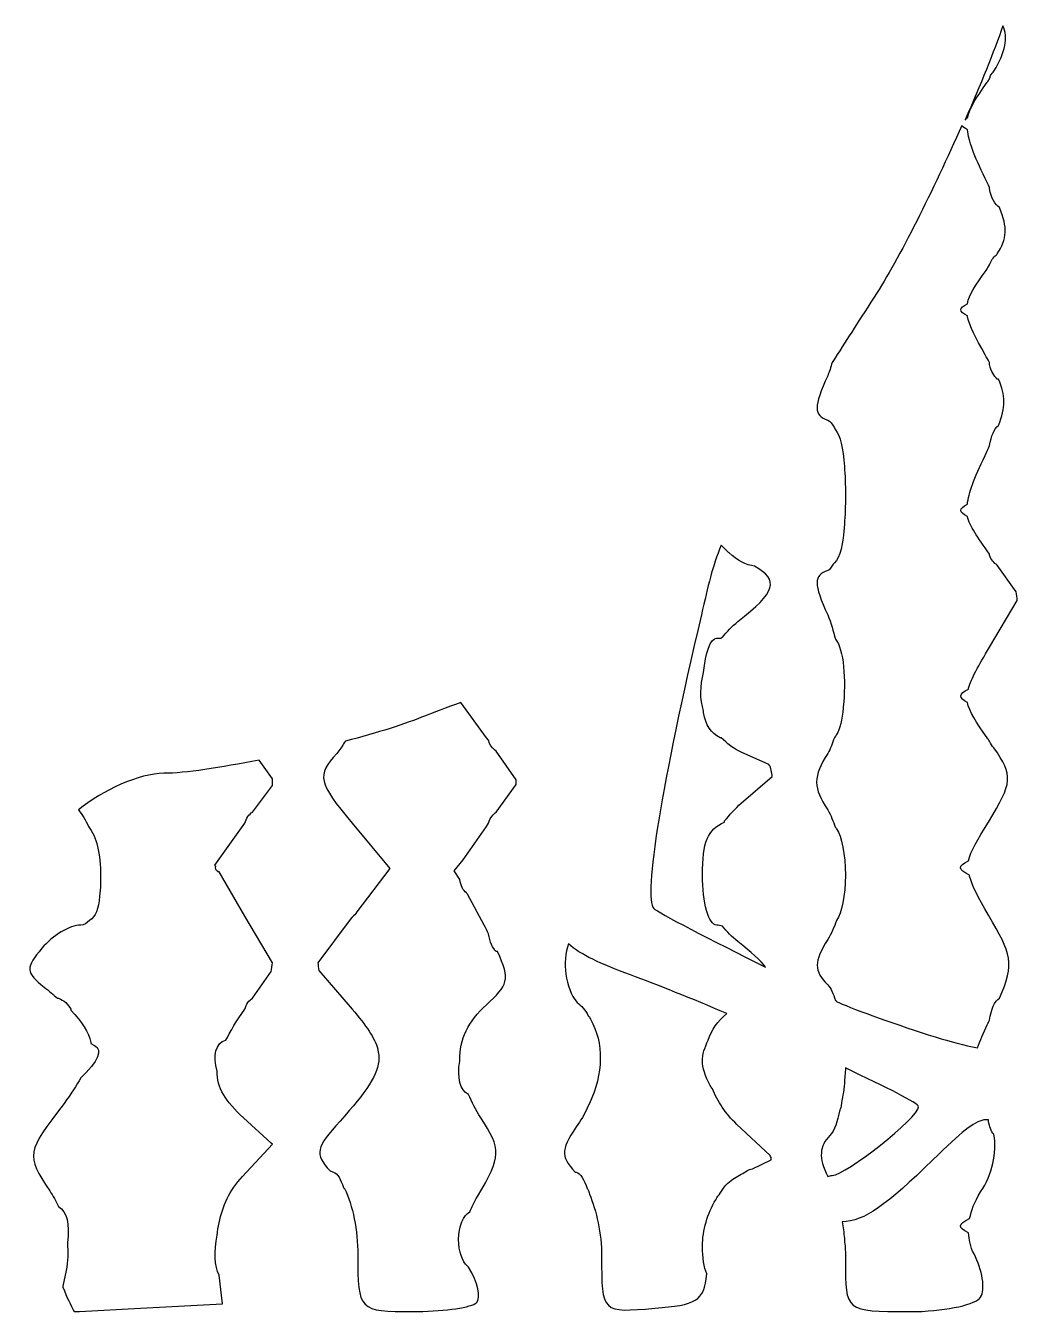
# Model space of a CAD drawing. Header units: centimetres. Extents: x -3.5 to 3.3, y -5.7 to 5.6.
# Drawn here: x -0.779 to -0.04, y 1.819 to 2.78 of the extents above; entities that cross this region are included whole.
import ezdxf

# ---------------------------------------------------------------- set-up
doc = ezdxf.new("R2010")
doc.units = ezdxf.units.CM
doc.header["$MEASUREMENT"] = 0
doc.layers.add('Layer 1', color=7, linetype='Continuous')

msp = doc.modelspace()

# ---------------------------------------------------------------- linework, layer by layer
at = {"layer": 'Layer 1'}
for points, knots in [([(-0.05044, 2.77978), (-0.04641, 2.77115), (-0.04833, 2.7603), (-0.05705, 2.74588), (-0.05705, 2.74588), (-0.05788, 2.74491), (-0.05894, 2.74384), (-0.05953, 2.74257), (-0.05953, 2.74257), (-0.06002, 2.74182), (-0.05984, 2.74086), (-0.06036, 2.74009), (-0.06036, 2.74009), (-0.06097, 2.7392), (-0.06136, 2.73853), (-0.06201, 2.73761), (-0.06201, 2.73761), (-0.07042, 2.7258), (-0.07525, 2.71828), (-0.07689, 2.71115), (-0.07689, 2.71115), (-0.0778, 2.71066), (-0.0779, 2.70994), (-0.07855, 2.7095), (-0.07855, 2.7095), (-0.06729, 2.73521), (-0.05684, 2.76074), (-0.05044, 2.77978)], [0, 0, 0, 0, 0.125, 0.125, 0.125, 0.125, 0.25, 0.25, 0.25, 0.25, 0.375, 0.375, 0.375, 0.375, 0.5, 0.5, 0.5, 0.5, 0.625, 0.625, 0.625, 0.625, 0.75, 0.75, 0.75, 0.75, 1, 1, 1, 1]), ([(-0.08103, 2.70536), (-0.08034, 2.70437), (-0.07913, 2.70327), (-0.07689, 2.70206), (-0.07689, 2.70206), (-0.07578, 2.69378), (-0.07217, 2.68328), (-0.06367, 2.66568), (-0.06367, 2.66568), (-0.0623, 2.66286), (-0.06153, 2.66153), (-0.06036, 2.65906), (-0.06036, 2.65906), (-0.06033, 2.65882), (-0.06041, 2.65847), (-0.06036, 2.65824), (-0.06036, 2.65824), (-0.05907, 2.65088), (-0.05617, 2.64619), (-0.05292, 2.64418), (-0.05292, 2.64418), (-0.0466, 2.62879), (-0.04749, 2.62088), (-0.05457, 2.60945), (-0.05457, 2.60945), (-0.05476, 2.60917), (-0.05521, 2.60891), (-0.0554, 2.60863), (-0.0554, 2.60863), (-0.05752, 2.60699), (-0.05941, 2.60435), (-0.06036, 2.60118), (-0.06036, 2.60118), (-0.0614, 2.59973), (-0.06165, 2.59868), (-0.06284, 2.59705), (-0.06284, 2.59705), (-0.07112, 2.58569), (-0.07567, 2.57901), (-0.07689, 2.57225), (-0.07689, 2.57225), (-0.08334, 2.56876), (-0.08334, 2.56664), (-0.07689, 2.56315), (-0.07689, 2.56315), (-0.07684, 2.56288), (-0.07697, 2.5626), (-0.07689, 2.56232), (-0.07689, 2.56232), (-0.07513, 2.55562), (-0.07081, 2.547), (-0.06367, 2.53421), (-0.06367, 2.53421), (-0.06231, 2.53178), (-0.06152, 2.53056), (-0.06036, 2.52842), (-0.06036, 2.52842), (-0.06028, 2.52792), (-0.06046, 2.52726), (-0.06036, 2.52677), (-0.06036, 2.52677), (-0.05927, 2.52188), (-0.05712, 2.5181), (-0.05457, 2.51602), (-0.05457, 2.51602), (-0.05452, 2.51592), (-0.05379, 2.51613), (-0.05374, 2.51602), (-0.05374, 2.51602), (-0.04806, 2.50345), (-0.04834, 2.49517), (-0.05374, 2.4813), (-0.05374, 2.4813), (-0.05673, 2.47901), (-0.05914, 2.47333), (-0.06036, 2.46641), (-0.06036, 2.46641), (-0.06165, 2.46368), (-0.06213, 2.46214), (-0.06367, 2.45897), (-0.06367, 2.45897), (-0.07207, 2.44159), (-0.07595, 2.43093), (-0.07689, 2.42259), (-0.07689, 2.42259), (-0.08334, 2.4191), (-0.08334, 2.41699), (-0.07689, 2.4135), (-0.07689, 2.4135), (-0.07498, 2.4061), (-0.06946, 2.39817), (-0.06036, 2.38538), (-0.06036, 2.38538), (-0.06031, 2.38515), (-0.06044, 2.38478), (-0.06036, 2.38456), (-0.06036, 2.38456), (-0.05927, 2.38094), (-0.05712, 2.37865), (-0.05457, 2.37712), (-0.05457, 2.37712), (-0.05457, 2.37712), (-0.04051, 2.35727), (-0.04051, 2.35727), (-0.04051, 2.35727), (-0.04025, 2.35522), (-0.03974, 2.35289), (-0.03969, 2.35066), (-0.03969, 2.35066), (-0.03969, 2.35066), (-0.06036, 2.31593), (-0.06036, 2.31593), (-0.06036, 2.31593), (-0.06872, 2.30175), (-0.0739, 2.29247), (-0.07607, 2.28534), (-0.07607, 2.28534), (-0.07615, 2.28506), (-0.07599, 2.28478), (-0.07607, 2.28451), (-0.07607, 2.28451), (-0.08329, 2.28079), (-0.0836, 2.27822), (-0.07689, 2.27459), (-0.07689, 2.27459), (-0.07546, 2.26775), (-0.07055, 2.26012), (-0.06201, 2.24813), (-0.06201, 2.24813), (-0.06127, 2.2471), (-0.06104, 2.24662), (-0.06036, 2.24565), (-0.06036, 2.24565), (-0.05968, 2.24339), (-0.05837, 2.24224), (-0.05705, 2.24069), (-0.05705, 2.24069), (-0.04256, 2.21958), (-0.0431, 2.21504), (-0.06118, 2.18529), (-0.06118, 2.18529), (-0.06941, 2.17177), (-0.07455, 2.16365), (-0.07607, 2.15635), (-0.07607, 2.15635), (-0.08425, 2.15221), (-0.08393, 2.14986), (-0.07524, 2.14561), (-0.07524, 2.14561), (-0.07516, 2.14533), (-0.07532, 2.14505), (-0.07524, 2.14478), (-0.07524, 2.14478), (-0.07326, 2.13771), (-0.06898, 2.12906), (-0.06118, 2.11584), (-0.06118, 2.11584), (-0.044, 2.08671), (-0.04133, 2.08), (-0.05292, 2.05383), (-0.05292, 2.05383), (-0.05648, 2.05163), (-0.05924, 2.04569), (-0.06036, 2.03729), (-0.06036, 2.03729), (-0.061, 2.03596), (-0.06133, 2.0354), (-0.06201, 2.03398), (-0.06201, 2.03398), (-0.06493, 2.02793), (-0.06727, 2.022), (-0.06945, 2.01662), (-0.06945, 2.01662), (-0.07916, 2.01881), (-0.08907, 2.02116), (-0.10087, 2.02489), (-0.10087, 2.02489), (-0.12829, 2.03354), (-0.16079, 2.04509), (-0.17281, 2.05052), (-0.17281, 2.05052), (-0.17321, 2.0507), (-0.17405, 2.05116), (-0.17446, 2.05135), (-0.17446, 2.05135), (-0.17471, 2.05146), (-0.17504, 2.05206), (-0.17529, 2.05217), (-0.17529, 2.05217), (-0.17706, 2.05725), (-0.17857, 2.06125), (-0.18107, 2.06375), (-0.18107, 2.06375), (-0.1914, 2.07408), (-0.1914, 2.08111), (-0.18107, 2.09765), (-0.18107, 2.09765), (-0.17842, 2.1019), (-0.17627, 2.1068), (-0.17446, 2.11171), (-0.17446, 2.11171), (-0.17063, 2.1174), (-0.16785, 2.13018), (-0.16785, 2.14561), (-0.16785, 2.14561), (-0.16785, 2.16103), (-0.17063, 2.17464), (-0.17446, 2.18033), (-0.17446, 2.18033), (-0.17474, 2.18075), (-0.175, 2.18083), (-0.17529, 2.18116), (-0.17529, 2.18116), (-0.17706, 2.1858), (-0.17854, 2.19033), (-0.18107, 2.19439), (-0.18107, 2.19439), (-0.18635, 2.20283), (-0.18934, 2.20867), (-0.18934, 2.21506), (-0.18934, 2.21506), (-0.18934, 2.22145), (-0.18635, 2.22811), (-0.18107, 2.23656), (-0.18107, 2.23656), (-0.17883, 2.24015), (-0.17776, 2.24415), (-0.17611, 2.24813), (-0.17611, 2.24813), (-0.17575, 2.24901), (-0.1748, 2.24972), (-0.17446, 2.25061), (-0.17446, 2.25061), (-0.17194, 2.25455), (-0.17047, 2.26189), (-0.1695, 2.27046), (-0.1695, 2.27046), (-0.16947, 2.27072), (-0.16953, 2.27102), (-0.1695, 2.27128), (-0.1695, 2.27128), (-0.16742, 2.29063), (-0.16894, 2.3149), (-0.17529, 2.32172), (-0.17529, 2.32172), (-0.17713, 2.32771), (-0.17836, 2.33396), (-0.18107, 2.33991), (-0.18107, 2.33991), (-0.19159, 2.36299), (-0.19159, 2.36948), (-0.18107, 2.37298), (-0.18107, 2.37298), (-0.17929, 2.37358), (-0.17841, 2.37559), (-0.17694, 2.37794), (-0.17694, 2.37794), (-0.1767, 2.37813), (-0.17634, 2.37855), (-0.17611, 2.37877), (-0.17611, 2.37877), (-0.17186, 2.38288), (-0.16961, 2.39241), (-0.16867, 2.40771), (-0.16867, 2.40771), (-0.16806, 2.41423), (-0.16785, 2.42132), (-0.16785, 2.42921), (-0.16785, 2.42921), (-0.16785, 2.43709), (-0.16806, 2.44418), (-0.16867, 2.4507), (-0.16867, 2.4507), (-0.16954, 2.46496), (-0.17158, 2.47359), (-0.17529, 2.47799), (-0.17529, 2.47799), (-0.17565, 2.47842), (-0.17572, 2.47928), (-0.17611, 2.47964), (-0.17611, 2.47964), (-0.17773, 2.48256), (-0.17905, 2.48476), (-0.18107, 2.48543), (-0.18107, 2.48543), (-0.19159, 2.48893), (-0.19159, 2.49542), (-0.18107, 2.5185), (-0.18107, 2.5185), (-0.17982, 2.52126), (-0.17877, 2.52499), (-0.17777, 2.52842), (-0.17777, 2.52842), (-0.16712, 2.54479), (-0.16004, 2.5562), (-0.14635, 2.57721), (-0.14635, 2.57721), (-0.12753, 2.60608), (-0.10237, 2.65708), (-0.08103, 2.70536)], [0, 0, 0, 0, 0.013158, 0.013158, 0.013158, 0.013158, 0.026316, 0.026316, 0.026316, 0.026316, 0.039474, 0.039474, 0.039474, 0.039474, 0.052632, 0.052632, 0.052632, 0.052632, 0.065789, 0.065789, 0.065789, 0.065789, 0.078947, 0.078947, 0.078947, 0.078947, 0.092105, 0.092105, 0.092105, 0.092105, 0.105263, 0.105263, 0.105263, 0.105263, 0.118421, 0.118421, 0.118421, 0.118421, 0.131579, 0.131579, 0.131579, 0.131579, 0.144737, 0.144737, 0.144737, 0.144737, 0.157895, 0.157895, 0.157895, 0.157895, 0.171053, 0.171053, 0.171053, 0.171053, 0.184211, 0.184211, 0.184211, 0.184211, 0.197368, 0.197368, 0.197368, 0.197368, 0.210526, 0.210526, 0.210526, 0.210526, 0.223684, 0.223684, 0.223684, 0.223684, 0.236842, 0.236842, 0.236842, 0.236842, 0.25, 0.25, 0.25, 0.25, 0.263158, 0.263158, 0.263158, 0.263158, 0.276316, 0.276316, 0.276316, 0.276316, 0.289474, 0.289474, 0.289474, 0.289474, 0.302632, 0.302632, 0.302632, 0.302632, 0.315789, 0.315789, 0.315789, 0.315789, 0.328947, 0.328947, 0.328947, 0.328947, 0.342105, 0.342105, 0.342105, 0.342105, 0.355263, 0.355263, 0.355263, 0.355263, 0.368421, 0.368421, 0.368421, 0.368421, 0.381579, 0.381579, 0.381579, 0.381579, 0.394737, 0.394737, 0.394737, 0.394737, 0.407895, 0.407895, 0.407895, 0.407895, 0.421053, 0.421053, 0.421053, 0.421053, 0.434211, 0.434211, 0.434211, 0.434211, 0.447368, 0.447368, 0.447368, 0.447368, 0.460526, 0.460526, 0.460526, 0.460526, 0.473684, 0.473684, 0.473684, 0.473684, 0.486842, 0.486842, 0.486842, 0.486842, 0.5, 0.5, 0.5, 0.5, 0.513158, 0.513158, 0.513158, 0.513158, 0.526316, 0.526316, 0.526316, 0.526316, 0.539474, 0.539474, 0.539474, 0.539474, 0.552632, 0.552632, 0.552632, 0.552632, 0.565789, 0.565789, 0.565789, 0.565789, 0.578947, 0.578947, 0.578947, 0.578947, 0.592105, 0.592105, 0.592105, 0.592105, 0.605263, 0.605263, 0.605263, 0.605263, 0.618421, 0.618421, 0.618421, 0.618421, 0.631579, 0.631579, 0.631579, 0.631579, 0.644737, 0.644737, 0.644737, 0.644737, 0.657895, 0.657895, 0.657895, 0.657895, 0.671053, 0.671053, 0.671053, 0.671053, 0.684211, 0.684211, 0.684211, 0.684211, 0.697368, 0.697368, 0.697368, 0.697368, 0.710526, 0.710526, 0.710526, 0.710526, 0.723684, 0.723684, 0.723684, 0.723684, 0.736842, 0.736842, 0.736842, 0.736842, 0.75, 0.75, 0.75, 0.75, 0.763158, 0.763158, 0.763158, 0.763158, 0.776316, 0.776316, 0.776316, 0.776316, 0.789474, 0.789474, 0.789474, 0.789474, 0.802632, 0.802632, 0.802632, 0.802632, 0.815789, 0.815789, 0.815789, 0.815789, 0.828947, 0.828947, 0.828947, 0.828947, 0.842105, 0.842105, 0.842105, 0.842105, 0.855263, 0.855263, 0.855263, 0.855263, 0.868421, 0.868421, 0.868421, 0.868421, 0.881579, 0.881579, 0.881579, 0.881579, 0.894737, 0.894737, 0.894737, 0.894737, 0.907895, 0.907895, 0.907895, 0.907895, 0.921053, 0.921053, 0.921053, 0.921053, 0.934211, 0.934211, 0.934211, 0.934211, 0.947368, 0.947368, 0.947368, 0.947368, 0.960526, 0.960526, 0.960526, 0.960526, 0.973684, 0.973684, 0.973684, 0.973684, 1, 1, 1, 1]), ([(-0.26045, 2.392), (-0.25891, 2.39028), (-0.25738, 2.38848), (-0.25549, 2.38704), (-0.25549, 2.38704), (-0.25521, 2.38677), (-0.25494, 2.38647), (-0.25466, 2.38621), (-0.25466, 2.38621), (-0.24871, 2.38067), (-0.24193, 2.37717), (-0.23564, 2.37629), (-0.23564, 2.37629), (-0.21692, 2.36588), (-0.21982, 2.35715), (-0.24805, 2.33495), (-0.24805, 2.33495), (-0.25248, 2.33146), (-0.25626, 2.32731), (-0.25962, 2.32337), (-0.25962, 2.32337), (-0.25991, 2.32329), (-0.26017, 2.3226), (-0.26045, 2.32255), (-0.26045, 2.32255), (-0.26144, 2.32236), (-0.26285, 2.32255), (-0.26376, 2.32255), (-0.26376, 2.32255), (-0.26885, 2.32255), (-0.2722, 2.31153), (-0.27368, 2.29691), (-0.27368, 2.29691), (-0.2763, 2.28699), (-0.2765, 2.27711), (-0.27368, 2.26798), (-0.27368, 2.26798), (-0.27365, 2.26776), (-0.2737, 2.26736), (-0.27368, 2.26715), (-0.27368, 2.26715), (-0.2721, 2.25717), (-0.26834, 2.25205), (-0.26128, 2.24813), (-0.26128, 2.24813), (-0.26114, 2.248), (-0.26058, 2.24826), (-0.26045, 2.24813), (-0.26045, 2.24813), (-0.25625, 2.24415), (-0.25151, 2.24009), (-0.24557, 2.23738), (-0.24557, 2.23738), (-0.24557, 2.23738), (-0.2249, 2.22829), (-0.2249, 2.22829), (-0.2249, 2.22829), (-0.22313, 2.22549), (-0.22283, 2.22243), (-0.22242, 2.21919), (-0.22242, 2.21919), (-0.22242, 2.21919), (-0.24557, 2.19935), (-0.24557, 2.19935), (-0.24557, 2.19935), (-0.25027, 2.1953), (-0.25441, 2.19043), (-0.25797, 2.18612), (-0.25797, 2.18612), (-0.25813, 2.18593), (-0.25781, 2.18548), (-0.25797, 2.18529), (-0.25797, 2.18529), (-0.27086, 2.17955), (-0.27451, 2.17052), (-0.27451, 2.14561), (-0.27451, 2.14561), (-0.27451, 2.12515), (-0.27005, 2.1084), (-0.26376, 2.1084), (-0.26376, 2.1084), (-0.26259, 2.1084), (-0.26092, 2.10789), (-0.25962, 2.10757), (-0.25962, 2.10757), (-0.25627, 2.10364), (-0.25256, 2.09955), (-0.24805, 2.096), (-0.24805, 2.096), (-0.238, 2.08809), (-0.23117, 2.08215), (-0.22738, 2.07698), (-0.22738, 2.07698), (-0.2674, 2.09677), (-0.3082, 2.11799), (-0.31089, 2.1208), (-0.31089, 2.1208), (-0.31897, 2.12925), (-0.30453, 2.21574), (-0.27533, 2.33991), (-0.27533, 2.33991), (-0.27011, 2.36209), (-0.26729, 2.37584), (-0.26045, 2.392)], [0, 0, 0, 0, 0.037037, 0.037037, 0.037037, 0.037037, 0.074074, 0.074074, 0.074074, 0.074074, 0.111111, 0.111111, 0.111111, 0.111111, 0.148148, 0.148148, 0.148148, 0.148148, 0.185185, 0.185185, 0.185185, 0.185185, 0.222222, 0.222222, 0.222222, 0.222222, 0.259259, 0.259259, 0.259259, 0.259259, 0.296296, 0.296296, 0.296296, 0.296296, 0.333333, 0.333333, 0.333333, 0.333333, 0.37037, 0.37037, 0.37037, 0.37037, 0.407407, 0.407407, 0.407407, 0.407407, 0.444444, 0.444444, 0.444444, 0.444444, 0.481481, 0.481481, 0.481481, 0.481481, 0.518519, 0.518519, 0.518519, 0.518519, 0.555556, 0.555556, 0.555556, 0.555556, 0.592593, 0.592593, 0.592593, 0.592593, 0.62963, 0.62963, 0.62963, 0.62963, 0.666667, 0.666667, 0.666667, 0.666667, 0.703704, 0.703704, 0.703704, 0.703704, 0.740741, 0.740741, 0.740741, 0.740741, 0.777778, 0.777778, 0.777778, 0.777778, 0.814815, 0.814815, 0.814815, 0.814815, 0.851852, 0.851852, 0.851852, 0.851852, 0.888889, 0.888889, 0.888889, 0.888889, 0.925926, 0.925926, 0.925926, 0.925926, 1, 1, 1, 1]), ([(-0.45475, 2.27459), (-0.45475, 2.27459), (-0.43574, 2.24813), (-0.43574, 2.24813), (-0.43574, 2.24813), (-0.43574, 2.24813), (-0.43408, 2.24648), (-0.43408, 2.24648), (-0.43408, 2.24648), (-0.43408, 2.24648), (-0.43326, 2.244), (-0.43326, 2.244), (-0.43326, 2.244), (-0.4321, 2.24136), (-0.43025, 2.23946), (-0.42829, 2.23821), (-0.42829, 2.23821), (-0.42829, 2.23821), (-0.41341, 2.21671), (-0.41341, 2.21671), (-0.41341, 2.21671), (-0.41339, 2.21614), (-0.41341, 2.21564), (-0.41341, 2.21506), (-0.41341, 2.21506), (-0.41341, 2.21448), (-0.41339, 2.21398), (-0.41341, 2.2134), (-0.41341, 2.2134), (-0.41341, 2.2134), (-0.42829, 2.19273), (-0.42829, 2.19273), (-0.42829, 2.19273), (-0.43085, 2.19111), (-0.433, 2.1883), (-0.43408, 2.18447), (-0.43408, 2.18447), (-0.43408, 2.18447), (-0.43574, 2.18199), (-0.43574, 2.18199), (-0.43574, 2.18199), (-0.43574, 2.18199), (-0.4531, 2.15718), (-0.4531, 2.15718), (-0.4531, 2.15718), (-0.4531, 2.15718), (-0.45971, 2.14891), (-0.45971, 2.14891), (-0.45971, 2.14891), (-0.45971, 2.14891), (-0.45558, 2.1423), (-0.45558, 2.1423), (-0.45558, 2.1423), (-0.45487, 2.13783), (-0.45325, 2.13452), (-0.45062, 2.13238), (-0.45062, 2.13238), (-0.45032, 2.13214), (-0.45011, 2.13175), (-0.44979, 2.13155), (-0.44979, 2.13155), (-0.44979, 2.13155), (-0.43739, 2.1084), (-0.43739, 2.1084), (-0.43739, 2.1084), (-0.4359, 2.1056), (-0.43537, 2.10422), (-0.43408, 2.10178), (-0.43408, 2.10178), (-0.43311, 2.09596), (-0.4311, 2.09094), (-0.42829, 2.08855), (-0.42829, 2.08855), (-0.42824, 2.08848), (-0.42751, 2.08863), (-0.42747, 2.08855), (-0.42747, 2.08855), (-0.41749, 2.06769), (-0.41984, 2.06325), (-0.43574, 2.04887), (-0.43574, 2.04887), (-0.44911, 2.03677), (-0.45593, 2.02286), (-0.45558, 2.00753), (-0.45558, 2.00753), (-0.45563, 2.00726), (-0.45553, 2.00695), (-0.45558, 2.0067), (-0.45558, 2.0067), (-0.45758, 1.9947), (-0.4555, 1.98473), (-0.44896, 1.98189), (-0.44896, 1.98189), (-0.44647, 1.97627), (-0.44382, 1.97056), (-0.43987, 1.96453), (-0.43987, 1.96453), (-0.42428, 1.94074), (-0.42452, 1.93601), (-0.44235, 1.90583), (-0.44235, 1.90583), (-0.44496, 1.90142), (-0.44632, 1.89788), (-0.44814, 1.89425), (-0.44814, 1.89425), (-0.45282, 1.89198), (-0.45641, 1.88361), (-0.45641, 1.87358), (-0.45641, 1.87358), (-0.45641, 1.86477), (-0.45362, 1.85699), (-0.44979, 1.85374), (-0.44979, 1.85374), (-0.44958, 1.8534), (-0.44918, 1.85325), (-0.44896, 1.85291), (-0.44896, 1.85291), (-0.4421, 1.84191), (-0.43961, 1.83002), (-0.44318, 1.82645), (-0.44318, 1.82645), (-0.44656, 1.82307), (-0.46585, 1.82013), (-0.487, 1.81984), (-0.487, 1.81984), (-0.487, 1.81984), (-0.49031, 1.81984), (-0.49031, 1.81984), (-0.49031, 1.81984), (-0.53084, 1.81984), (-0.53165, 1.82047), (-0.53165, 1.86201), (-0.53165, 1.86201), (-0.53165, 1.88037), (-0.53526, 1.89925), (-0.54157, 1.91161), (-0.54157, 1.91161), (-0.54175, 1.912), (-0.5422, 1.91207), (-0.5424, 1.91244), (-0.5424, 1.91244), (-0.54443, 1.91851), (-0.54657, 1.92293), (-0.54984, 1.92402), (-0.54984, 1.92402), (-0.55069, 1.9243), (-0.55151, 1.92445), (-0.55232, 1.92484), (-0.55232, 1.92484), (-0.56419, 1.93754), (-0.5626, 1.94234), (-0.54488, 1.96205), (-0.54488, 1.96205), (-0.52522, 1.98391), (-0.51599, 1.99693), (-0.51594, 2.00918), (-0.51594, 2.00918), (-0.51594, 2.00946), (-0.51593, 2.00973), (-0.51594, 2.01001), (-0.51594, 2.01001), (-0.51588, 2.01167), (-0.51607, 2.01317), (-0.51676, 2.01497), (-0.51676, 2.01497), (-0.51682, 2.01521), (-0.51671, 2.01556), (-0.51676, 2.01579), (-0.51676, 2.01579), (-0.51902, 2.02422), (-0.52539, 2.03321), (-0.53578, 2.04556), (-0.53578, 2.04556), (-0.53578, 2.04556), (-0.56059, 2.0745), (-0.56059, 2.0745), (-0.56059, 2.0745), (-0.5612, 2.07639), (-0.56101, 2.07847), (-0.56141, 2.08029), (-0.56141, 2.08029), (-0.56141, 2.08029), (-0.53743, 2.11253), (-0.53743, 2.11253), (-0.53743, 2.11253), (-0.53743, 2.11253), (-0.53578, 2.11419), (-0.53578, 2.11419), (-0.53578, 2.11419), (-0.53439, 2.11562), (-0.5332, 2.11647), (-0.53247, 2.11832), (-0.53247, 2.11832), (-0.53247, 2.11832), (-0.50767, 2.15057), (-0.50767, 2.15057), (-0.50767, 2.15057), (-0.50767, 2.15057), (-0.53578, 2.18447), (-0.53578, 2.18447), (-0.53578, 2.18447), (-0.56148, 2.215), (-0.56232, 2.22002), (-0.54736, 2.23656), (-0.54736, 2.23656), (-0.54515, 2.239), (-0.54332, 2.24173), (-0.54157, 2.24482), (-0.54157, 2.24482), (-0.54136, 2.24518), (-0.54094, 2.24529), (-0.54074, 2.24565), (-0.54074, 2.24565), (-0.51735, 2.25187), (-0.49557, 2.25861), (-0.48121, 2.26467), (-0.48121, 2.26467), (-0.47704, 2.26643), (-0.46492, 2.27089), (-0.45475, 2.27459)], [0, 0, 0, 0, 0.017857, 0.017857, 0.017857, 0.017857, 0.035714, 0.035714, 0.035714, 0.035714, 0.053571, 0.053571, 0.053571, 0.053571, 0.071429, 0.071429, 0.071429, 0.071429, 0.089286, 0.089286, 0.089286, 0.089286, 0.107143, 0.107143, 0.107143, 0.107143, 0.125, 0.125, 0.125, 0.125, 0.142857, 0.142857, 0.142857, 0.142857, 0.160714, 0.160714, 0.160714, 0.160714, 0.178571, 0.178571, 0.178571, 0.178571, 0.196429, 0.196429, 0.196429, 0.196429, 0.214286, 0.214286, 0.214286, 0.214286, 0.232143, 0.232143, 0.232143, 0.232143, 0.25, 0.25, 0.25, 0.25, 0.267857, 0.267857, 0.267857, 0.267857, 0.285714, 0.285714, 0.285714, 0.285714, 0.303571, 0.303571, 0.303571, 0.303571, 0.321429, 0.321429, 0.321429, 0.321429, 0.339286, 0.339286, 0.339286, 0.339286, 0.357143, 0.357143, 0.357143, 0.357143, 0.375, 0.375, 0.375, 0.375, 0.392857, 0.392857, 0.392857, 0.392857, 0.410714, 0.410714, 0.410714, 0.410714, 0.428571, 0.428571, 0.428571, 0.428571, 0.446429, 0.446429, 0.446429, 0.446429, 0.464286, 0.464286, 0.464286, 0.464286, 0.482143, 0.482143, 0.482143, 0.482143, 0.5, 0.5, 0.5, 0.5, 0.517857, 0.517857, 0.517857, 0.517857, 0.535714, 0.535714, 0.535714, 0.535714, 0.553571, 0.553571, 0.553571, 0.553571, 0.571429, 0.571429, 0.571429, 0.571429, 0.589286, 0.589286, 0.589286, 0.589286, 0.607143, 0.607143, 0.607143, 0.607143, 0.625, 0.625, 0.625, 0.625, 0.642857, 0.642857, 0.642857, 0.642857, 0.660714, 0.660714, 0.660714, 0.660714, 0.678571, 0.678571, 0.678571, 0.678571, 0.696429, 0.696429, 0.696429, 0.696429, 0.714286, 0.714286, 0.714286, 0.714286, 0.732143, 0.732143, 0.732143, 0.732143, 0.75, 0.75, 0.75, 0.75, 0.767857, 0.767857, 0.767857, 0.767857, 0.785714, 0.785714, 0.785714, 0.785714, 0.803571, 0.803571, 0.803571, 0.803571, 0.821429, 0.821429, 0.821429, 0.821429, 0.839286, 0.839286, 0.839286, 0.839286, 0.857143, 0.857143, 0.857143, 0.857143, 0.875, 0.875, 0.875, 0.875, 0.892857, 0.892857, 0.892857, 0.892857, 0.910714, 0.910714, 0.910714, 0.910714, 0.928571, 0.928571, 0.928571, 0.928571, 0.946429, 0.946429, 0.946429, 0.946429, 0.964286, 0.964286, 0.964286, 0.964286, 1, 1, 1, 1]), ([(-0.60523, 2.2316), (-0.60523, 2.2316), (-0.59531, 2.21754), (-0.59531, 2.21754), (-0.59531, 2.21754), (-0.59526, 2.21669), (-0.59531, 2.21593), (-0.59531, 2.21506), (-0.59531, 2.21506), (-0.59531, 2.21419), (-0.59526, 2.21342), (-0.59531, 2.21258), (-0.59531, 2.21258), (-0.59531, 2.21258), (-0.6102, 2.19273), (-0.6102, 2.19273), (-0.6102, 2.19273), (-0.61275, 2.1912), (-0.6149, 2.18808), (-0.61598, 2.18447), (-0.61598, 2.18447), (-0.61598, 2.18447), (-0.63831, 2.15305), (-0.63831, 2.15305), (-0.63831, 2.15305), (-0.63831, 2.15305), (-0.63748, 2.15222), (-0.63748, 2.15222), (-0.63748, 2.15222), (-0.63807, 2.15096), (-0.63761, 2.14944), (-0.63583, 2.14809), (-0.63583, 2.14809), (-0.63583, 2.14809), (-0.635, 2.14809), (-0.635, 2.14809), (-0.635, 2.14809), (-0.635, 2.14809), (-0.61598, 2.11501), (-0.61598, 2.11501), (-0.61598, 2.11501), (-0.61598, 2.11501), (-0.59531, 2.08029), (-0.59531, 2.08029), (-0.59531, 2.08029), (-0.59537, 2.07805), (-0.59588, 2.07573), (-0.59614, 2.07367), (-0.59614, 2.07367), (-0.59614, 2.07367), (-0.6102, 2.05383), (-0.6102, 2.05383), (-0.6102, 2.05383), (-0.61275, 2.0522), (-0.6149, 2.04939), (-0.61598, 2.04556), (-0.61598, 2.04556), (-0.62222, 2.03681), (-0.62658, 2.02934), (-0.63004, 2.02241), (-0.63004, 2.02241), (-0.63792, 2.0205), (-0.63978, 2.01071), (-0.63665, 1.99926), (-0.63665, 1.99926), (-0.63676, 1.98685), (-0.63045, 1.97688), (-0.61681, 1.96453), (-0.61681, 1.96453), (-0.61681, 1.96453), (-0.59614, 1.94551), (-0.59614, 1.94551), (-0.59614, 1.94551), (-0.59614, 1.94551), (-0.59531, 1.94469), (-0.59531, 1.94469), (-0.59531, 1.94469), (-0.59531, 1.94469), (-0.61764, 1.92071), (-0.61764, 1.92071), (-0.61764, 1.92071), (-0.62759, 1.91011), (-0.63263, 1.89892), (-0.635, 1.88598), (-0.635, 1.88598), (-0.63554, 1.88304), (-0.63647, 1.88006), (-0.63665, 1.87689), (-0.63665, 1.87689), (-0.63895, 1.86469), (-0.63864, 1.85354), (-0.635, 1.84712), (-0.635, 1.84712), (-0.635, 1.84712), (-0.63252, 1.82563), (-0.63252, 1.82563), (-0.63252, 1.82563), (-0.63252, 1.82563), (-0.6937, 1.82232), (-0.6937, 1.82232), (-0.6937, 1.82232), (-0.6937, 1.82232), (-0.73918, 1.81984), (-0.73918, 1.81984), (-0.73918, 1.81984), (-0.73918, 1.81984), (-0.74331, 1.81984), (-0.74331, 1.81984), (-0.74331, 1.81984), (-0.74564, 1.82488), (-0.74873, 1.83024), (-0.75158, 1.83803), (-0.75158, 1.83803), (-0.75169, 1.83832), (-0.75147, 1.83855), (-0.75158, 1.83885), (-0.75158, 1.83885), (-0.75158, 1.83885), (-0.7491, 1.85043), (-0.7491, 1.85043), (-0.7491, 1.85043), (-0.74773, 1.85728), (-0.74781, 1.86434), (-0.74827, 1.8711), (-0.74827, 1.8711), (-0.74666, 1.88586), (-0.74829, 1.8938), (-0.75489, 1.89839), (-0.75489, 1.89839), (-0.75669, 1.90229), (-0.75905, 1.90621), (-0.7615, 1.90996), (-0.7615, 1.90996), (-0.77933, 1.93717), (-0.7788, 1.93852), (-0.75076, 1.97528), (-0.75076, 1.97528), (-0.7454, 1.9823), (-0.74162, 1.98868), (-0.73835, 1.9943), (-0.73835, 1.9943), (-0.73688, 1.99592), (-0.7358, 1.9967), (-0.73422, 1.99843), (-0.73422, 1.99843), (-0.72271, 2.01105), (-0.7222, 2.01656), (-0.73091, 2.01993), (-0.73091, 2.01993), (-0.73104, 2.01998), (-0.73078, 2.0207), (-0.73091, 2.02076), (-0.73091, 2.02076), (-0.73226, 2.02841), (-0.73724, 2.03626), (-0.74579, 2.04473), (-0.74579, 2.04473), (-0.74593, 2.04487), (-0.74566, 2.04543), (-0.74579, 2.04556), (-0.74579, 2.04556), (-0.74742, 2.04918), (-0.75106, 2.05229), (-0.75489, 2.05383), (-0.75489, 2.05383), (-0.75515, 2.05393), (-0.75546, 2.05375), (-0.75572, 2.05383), (-0.75572, 2.05383), (-0.75891, 2.05653), (-0.7618, 2.0591), (-0.76564, 2.0621), (-0.76564, 2.0621), (-0.77219, 2.06721), (-0.77619, 2.07106), (-0.77639, 2.07533), (-0.77639, 2.07533), (-0.77657, 2.07959), (-0.77327, 2.08383), (-0.76729, 2.09104), (-0.76729, 2.09104), (-0.75945, 2.10048), (-0.74645, 2.1084), (-0.73835, 2.1084), (-0.73835, 2.1084), (-0.73573, 2.1084), (-0.73365, 2.10993), (-0.73174, 2.11171), (-0.73174, 2.11171), (-0.72714, 2.11456), (-0.72515, 2.1205), (-0.7243, 2.1299), (-0.7243, 2.1299), (-0.72394, 2.13274), (-0.7235, 2.13585), (-0.72347, 2.13899), (-0.72347, 2.13899), (-0.72344, 2.14049), (-0.72348, 2.14148), (-0.72347, 2.14313), (-0.72347, 2.14313), (-0.72349, 2.14364), (-0.72344, 2.14426), (-0.72347, 2.14478), (-0.72347, 2.14478), (-0.72347, 2.16155), (-0.72667, 2.17477), (-0.73257, 2.18199), (-0.73257, 2.18199), (-0.73467, 2.18657), (-0.73711, 2.19086), (-0.74001, 2.19439), (-0.74001, 2.19439), (-0.72237, 2.20893), (-0.6945, 2.22167), (-0.67634, 2.22167), (-0.67634, 2.22167), (-0.66067, 2.22167), (-0.63407, 2.22598), (-0.60523, 2.2316)], [0, 0, 0, 0, 0.017857, 0.017857, 0.017857, 0.017857, 0.035714, 0.035714, 0.035714, 0.035714, 0.053571, 0.053571, 0.053571, 0.053571, 0.071429, 0.071429, 0.071429, 0.071429, 0.089286, 0.089286, 0.089286, 0.089286, 0.107143, 0.107143, 0.107143, 0.107143, 0.125, 0.125, 0.125, 0.125, 0.142857, 0.142857, 0.142857, 0.142857, 0.160714, 0.160714, 0.160714, 0.160714, 0.178571, 0.178571, 0.178571, 0.178571, 0.196429, 0.196429, 0.196429, 0.196429, 0.214286, 0.214286, 0.214286, 0.214286, 0.232143, 0.232143, 0.232143, 0.232143, 0.25, 0.25, 0.25, 0.25, 0.267857, 0.267857, 0.267857, 0.267857, 0.285714, 0.285714, 0.285714, 0.285714, 0.303571, 0.303571, 0.303571, 0.303571, 0.321429, 0.321429, 0.321429, 0.321429, 0.339286, 0.339286, 0.339286, 0.339286, 0.357143, 0.357143, 0.357143, 0.357143, 0.375, 0.375, 0.375, 0.375, 0.392857, 0.392857, 0.392857, 0.392857, 0.410714, 0.410714, 0.410714, 0.410714, 0.428571, 0.428571, 0.428571, 0.428571, 0.446429, 0.446429, 0.446429, 0.446429, 0.464286, 0.464286, 0.464286, 0.464286, 0.482143, 0.482143, 0.482143, 0.482143, 0.5, 0.5, 0.5, 0.5, 0.517857, 0.517857, 0.517857, 0.517857, 0.535714, 0.535714, 0.535714, 0.535714, 0.553571, 0.553571, 0.553571, 0.553571, 0.571429, 0.571429, 0.571429, 0.571429, 0.589286, 0.589286, 0.589286, 0.589286, 0.607143, 0.607143, 0.607143, 0.607143, 0.625, 0.625, 0.625, 0.625, 0.642857, 0.642857, 0.642857, 0.642857, 0.660714, 0.660714, 0.660714, 0.660714, 0.678571, 0.678571, 0.678571, 0.678571, 0.696429, 0.696429, 0.696429, 0.696429, 0.714286, 0.714286, 0.714286, 0.714286, 0.732143, 0.732143, 0.732143, 0.732143, 0.75, 0.75, 0.75, 0.75, 0.767857, 0.767857, 0.767857, 0.767857, 0.785714, 0.785714, 0.785714, 0.785714, 0.803571, 0.803571, 0.803571, 0.803571, 0.821429, 0.821429, 0.821429, 0.821429, 0.839286, 0.839286, 0.839286, 0.839286, 0.857143, 0.857143, 0.857143, 0.857143, 0.875, 0.875, 0.875, 0.875, 0.892857, 0.892857, 0.892857, 0.892857, 0.910714, 0.910714, 0.910714, 0.910714, 0.928571, 0.928571, 0.928571, 0.928571, 0.946429, 0.946429, 0.946429, 0.946429, 0.964286, 0.964286, 0.964286, 0.964286, 1, 1, 1, 1]), ([(-0.37455, 2.09434), (-0.36549, 2.08624), (-0.35064, 2.07944), (-0.32825, 2.07119), (-0.32825, 2.07119), (-0.30794, 2.06371), (-0.28263, 2.05352), (-0.25632, 2.04225), (-0.25632, 2.04225), (-0.26292, 2.0368), (-0.26795, 2.03008), (-0.27037, 2.02241), (-0.27037, 2.02241), (-0.27293, 2.01688), (-0.27451, 2.0118), (-0.27451, 2.0067), (-0.27451, 2.0067), (-0.27451, 2.00226), (-0.27262, 1.9953), (-0.26872, 1.98851), (-0.26872, 1.98851), (-0.26821, 1.98763), (-0.26762, 1.98692), (-0.26706, 1.98603), (-0.26706, 1.98603), (-0.26312, 1.97681), (-0.25766, 1.96782), (-0.24887, 1.95957), (-0.24887, 1.95957), (-0.24887, 1.95957), (-0.22407, 1.93642), (-0.22407, 1.93642), (-0.22407, 1.93642), (-0.22386, 1.936), (-0.2234, 1.93515), (-0.22324, 1.93477), (-0.22324, 1.93477), (-0.22296, 1.93409), (-0.22337, 1.9337), (-0.22324, 1.93311), (-0.22324, 1.93311), (-0.22324, 1.93311), (-0.2373, 1.9265), (-0.2373, 1.9265), (-0.2373, 1.9265), (-0.24022, 1.92593), (-0.24272, 1.92397), (-0.24557, 1.92236), (-0.24557, 1.92236), (-0.2488, 1.92053), (-0.25255, 1.91867), (-0.25549, 1.91575), (-0.25549, 1.91575), (-0.25577, 1.91547), (-0.25604, 1.9152), (-0.25632, 1.91492), (-0.25632, 1.91492), (-0.25658, 1.91468), (-0.25689, 1.91433), (-0.25714, 1.9141), (-0.25714, 1.9141), (-0.2588, 1.9123), (-0.25978, 1.91038), (-0.26128, 1.90831), (-0.26128, 1.90831), (-0.26242, 1.90659), (-0.26371, 1.90537), (-0.26458, 1.90335), (-0.26458, 1.90335), (-0.27066, 1.89318), (-0.27451, 1.88063), (-0.27451, 1.86862), (-0.27451, 1.86862), (-0.27451, 1.86002), (-0.27362, 1.853), (-0.2712, 1.84795), (-0.2712, 1.84795), (-0.27314, 1.82701), (-0.27981, 1.82486), (-0.31006, 1.82232), (-0.31006, 1.82232), (-0.34948, 1.819), (-0.34975, 1.81858), (-0.34975, 1.86118), (-0.34975, 1.86118), (-0.34975, 1.87809), (-0.35355, 1.89523), (-0.35884, 1.90748), (-0.35884, 1.90748), (-0.35916, 1.90878), (-0.35931, 1.90962), (-0.35967, 1.91079), (-0.35967, 1.91079), (-0.35985, 1.91118), (-0.3603, 1.91124), (-0.36049, 1.91161), (-0.36049, 1.91161), (-0.36269, 1.91829), (-0.36543, 1.92291), (-0.36876, 1.92402), (-0.36876, 1.92402), (-0.369, 1.9241), (-0.36935, 1.92394), (-0.36959, 1.92402), (-0.36959, 1.92402), (-0.38088, 1.93614), (-0.38006, 1.94156), (-0.36628, 1.96122), (-0.36628, 1.96122), (-0.36309, 1.96578), (-0.36108, 1.97055), (-0.35884, 1.97528), (-0.35884, 1.97528), (-0.34849, 1.99718), (-0.3479, 2.02049), (-0.35801, 2.03812), (-0.35801, 2.03812), (-0.35832, 2.03865), (-0.35852, 2.03925), (-0.35884, 2.03977), (-0.35884, 2.03977), (-0.359, 2.04014), (-0.35951, 2.04024), (-0.35967, 2.0406), (-0.35967, 2.0406), (-0.36177, 2.04525), (-0.36487, 2.04819), (-0.36794, 2.05052), (-0.36794, 2.05052), (-0.37733, 2.06161), (-0.37891, 2.0811), (-0.37455, 2.09434)], [0, 0, 0, 0, 0.029412, 0.029412, 0.029412, 0.029412, 0.058824, 0.058824, 0.058824, 0.058824, 0.088235, 0.088235, 0.088235, 0.088235, 0.117647, 0.117647, 0.117647, 0.117647, 0.147059, 0.147059, 0.147059, 0.147059, 0.176471, 0.176471, 0.176471, 0.176471, 0.205882, 0.205882, 0.205882, 0.205882, 0.235294, 0.235294, 0.235294, 0.235294, 0.264706, 0.264706, 0.264706, 0.264706, 0.294118, 0.294118, 0.294118, 0.294118, 0.323529, 0.323529, 0.323529, 0.323529, 0.352941, 0.352941, 0.352941, 0.352941, 0.382353, 0.382353, 0.382353, 0.382353, 0.411765, 0.411765, 0.411765, 0.411765, 0.441176, 0.441176, 0.441176, 0.441176, 0.470588, 0.470588, 0.470588, 0.470588, 0.5, 0.5, 0.5, 0.5, 0.529412, 0.529412, 0.529412, 0.529412, 0.558824, 0.558824, 0.558824, 0.558824, 0.588235, 0.588235, 0.588235, 0.588235, 0.617647, 0.617647, 0.617647, 0.617647, 0.647059, 0.647059, 0.647059, 0.647059, 0.676471, 0.676471, 0.676471, 0.676471, 0.705882, 0.705882, 0.705882, 0.705882, 0.735294, 0.735294, 0.735294, 0.735294, 0.764706, 0.764706, 0.764706, 0.764706, 0.794118, 0.794118, 0.794118, 0.794118, 0.823529, 0.823529, 0.823529, 0.823529, 0.852941, 0.852941, 0.852941, 0.852941, 0.882353, 0.882353, 0.882353, 0.882353, 0.911765, 0.911765, 0.911765, 0.911765, 0.941176, 0.941176, 0.941176, 0.941176, 1, 1, 1, 1]), ([(-0.16785, 2.00174), (-0.13749, 1.98721), (-0.11327, 1.97538), (-0.11327, 1.9728), (-0.11327, 1.9728), (-0.11327, 1.96475), (-0.16748, 1.92162), (-0.17777, 1.92154), (-0.17777, 1.92154), (-0.17886, 1.92153), (-0.17982, 1.92114), (-0.18107, 1.92071), (-0.18107, 1.92071), (-0.18801, 1.93472), (-0.18734, 1.94338), (-0.17942, 1.9513), (-0.17942, 1.9513), (-0.17596, 1.95477), (-0.17385, 1.96203), (-0.17198, 1.97032), (-0.17198, 1.97032), (-0.17177, 1.97122), (-0.17134, 1.97185), (-0.17115, 1.9728), (-0.17115, 1.9728), (-0.1711, 1.97301), (-0.17121, 1.9734), (-0.17115, 1.97363), (-0.17115, 1.97363), (-0.17021, 1.97863), (-0.1691, 1.9844), (-0.16867, 1.99016), (-0.16867, 1.99016), (-0.16835, 1.99389), (-0.16798, 1.99781), (-0.16785, 2.00174)], [0, 0, 0, 0, 0.1, 0.1, 0.1, 0.1, 0.2, 0.2, 0.2, 0.2, 0.3, 0.3, 0.3, 0.3, 0.4, 0.4, 0.4, 0.4, 0.5, 0.5, 0.5, 0.5, 0.6, 0.6, 0.6, 0.6, 0.7, 0.7, 0.7, 0.7, 0.8, 0.8, 0.8, 0.8, 1, 1, 1, 1]), ([(-0.06449, 1.96288), (-0.06343, 1.96306), (-0.06224, 1.96292), (-0.06118, 1.96288), (-0.06118, 1.96288), (-0.0609, 1.95959), (-0.05969, 1.95597), (-0.05788, 1.95296), (-0.05788, 1.95296), (-0.05772, 1.95267), (-0.05723, 1.95241), (-0.05705, 1.95213), (-0.05705, 1.95213), (-0.05488, 1.93827), (-0.05836, 1.92227), (-0.06697, 1.90913), (-0.06697, 1.90913), (-0.07205, 1.90139), (-0.07376, 1.89527), (-0.07524, 1.88929), (-0.07524, 1.88929), (-0.08393, 1.88504), (-0.08425, 1.88269), (-0.07607, 1.87854), (-0.07607, 1.87854), (-0.07548, 1.87358), (-0.07496, 1.86849), (-0.07193, 1.86283), (-0.07193, 1.86283), (-0.06561, 1.85102), (-0.06342, 1.83634), (-0.06697, 1.83059), (-0.06697, 1.83059), (-0.07026, 1.82527), (-0.09117, 1.82048), (-0.11493, 1.81984), (-0.11493, 1.81984), (-0.11493, 1.81984), (-0.12072, 1.81984), (-0.12072, 1.81984), (-0.12072, 1.81984), (-0.16798, 1.81984), (-0.16785, 1.81992), (-0.16785, 1.85787), (-0.16785, 1.85787), (-0.16785, 1.85944), (-0.16779, 1.86121), (-0.16785, 1.86283), (-0.16785, 1.86283), (-0.16785, 1.86695), (-0.1684, 1.87063), (-0.16867, 1.87441), (-0.16867, 1.87441), (-0.169, 1.87896), (-0.16963, 1.88289), (-0.17033, 1.88681), (-0.17033, 1.88681), (-0.1538, 1.88717), (-0.13711, 1.89941), (-0.10253, 1.93311), (-0.10253, 1.93311), (-0.08113, 1.95396), (-0.07243, 1.96149), (-0.06449, 1.96288)], [0, 0, 0, 0, 0.058824, 0.058824, 0.058824, 0.058824, 0.117647, 0.117647, 0.117647, 0.117647, 0.176471, 0.176471, 0.176471, 0.176471, 0.235294, 0.235294, 0.235294, 0.235294, 0.294118, 0.294118, 0.294118, 0.294118, 0.352941, 0.352941, 0.352941, 0.352941, 0.411765, 0.411765, 0.411765, 0.411765, 0.470588, 0.470588, 0.470588, 0.470588, 0.529412, 0.529412, 0.529412, 0.529412, 0.588235, 0.588235, 0.588235, 0.588235, 0.647059, 0.647059, 0.647059, 0.647059, 0.705882, 0.705882, 0.705882, 0.705882, 0.764706, 0.764706, 0.764706, 0.764706, 0.823529, 0.823529, 0.823529, 0.823529, 0.882353, 0.882353, 0.882353, 0.882353, 1, 1, 1, 1])]:
    msp.add_open_spline(points, degree=3, knots=knots, dxfattribs=at)

doc.saveas('drawing.dxf')
